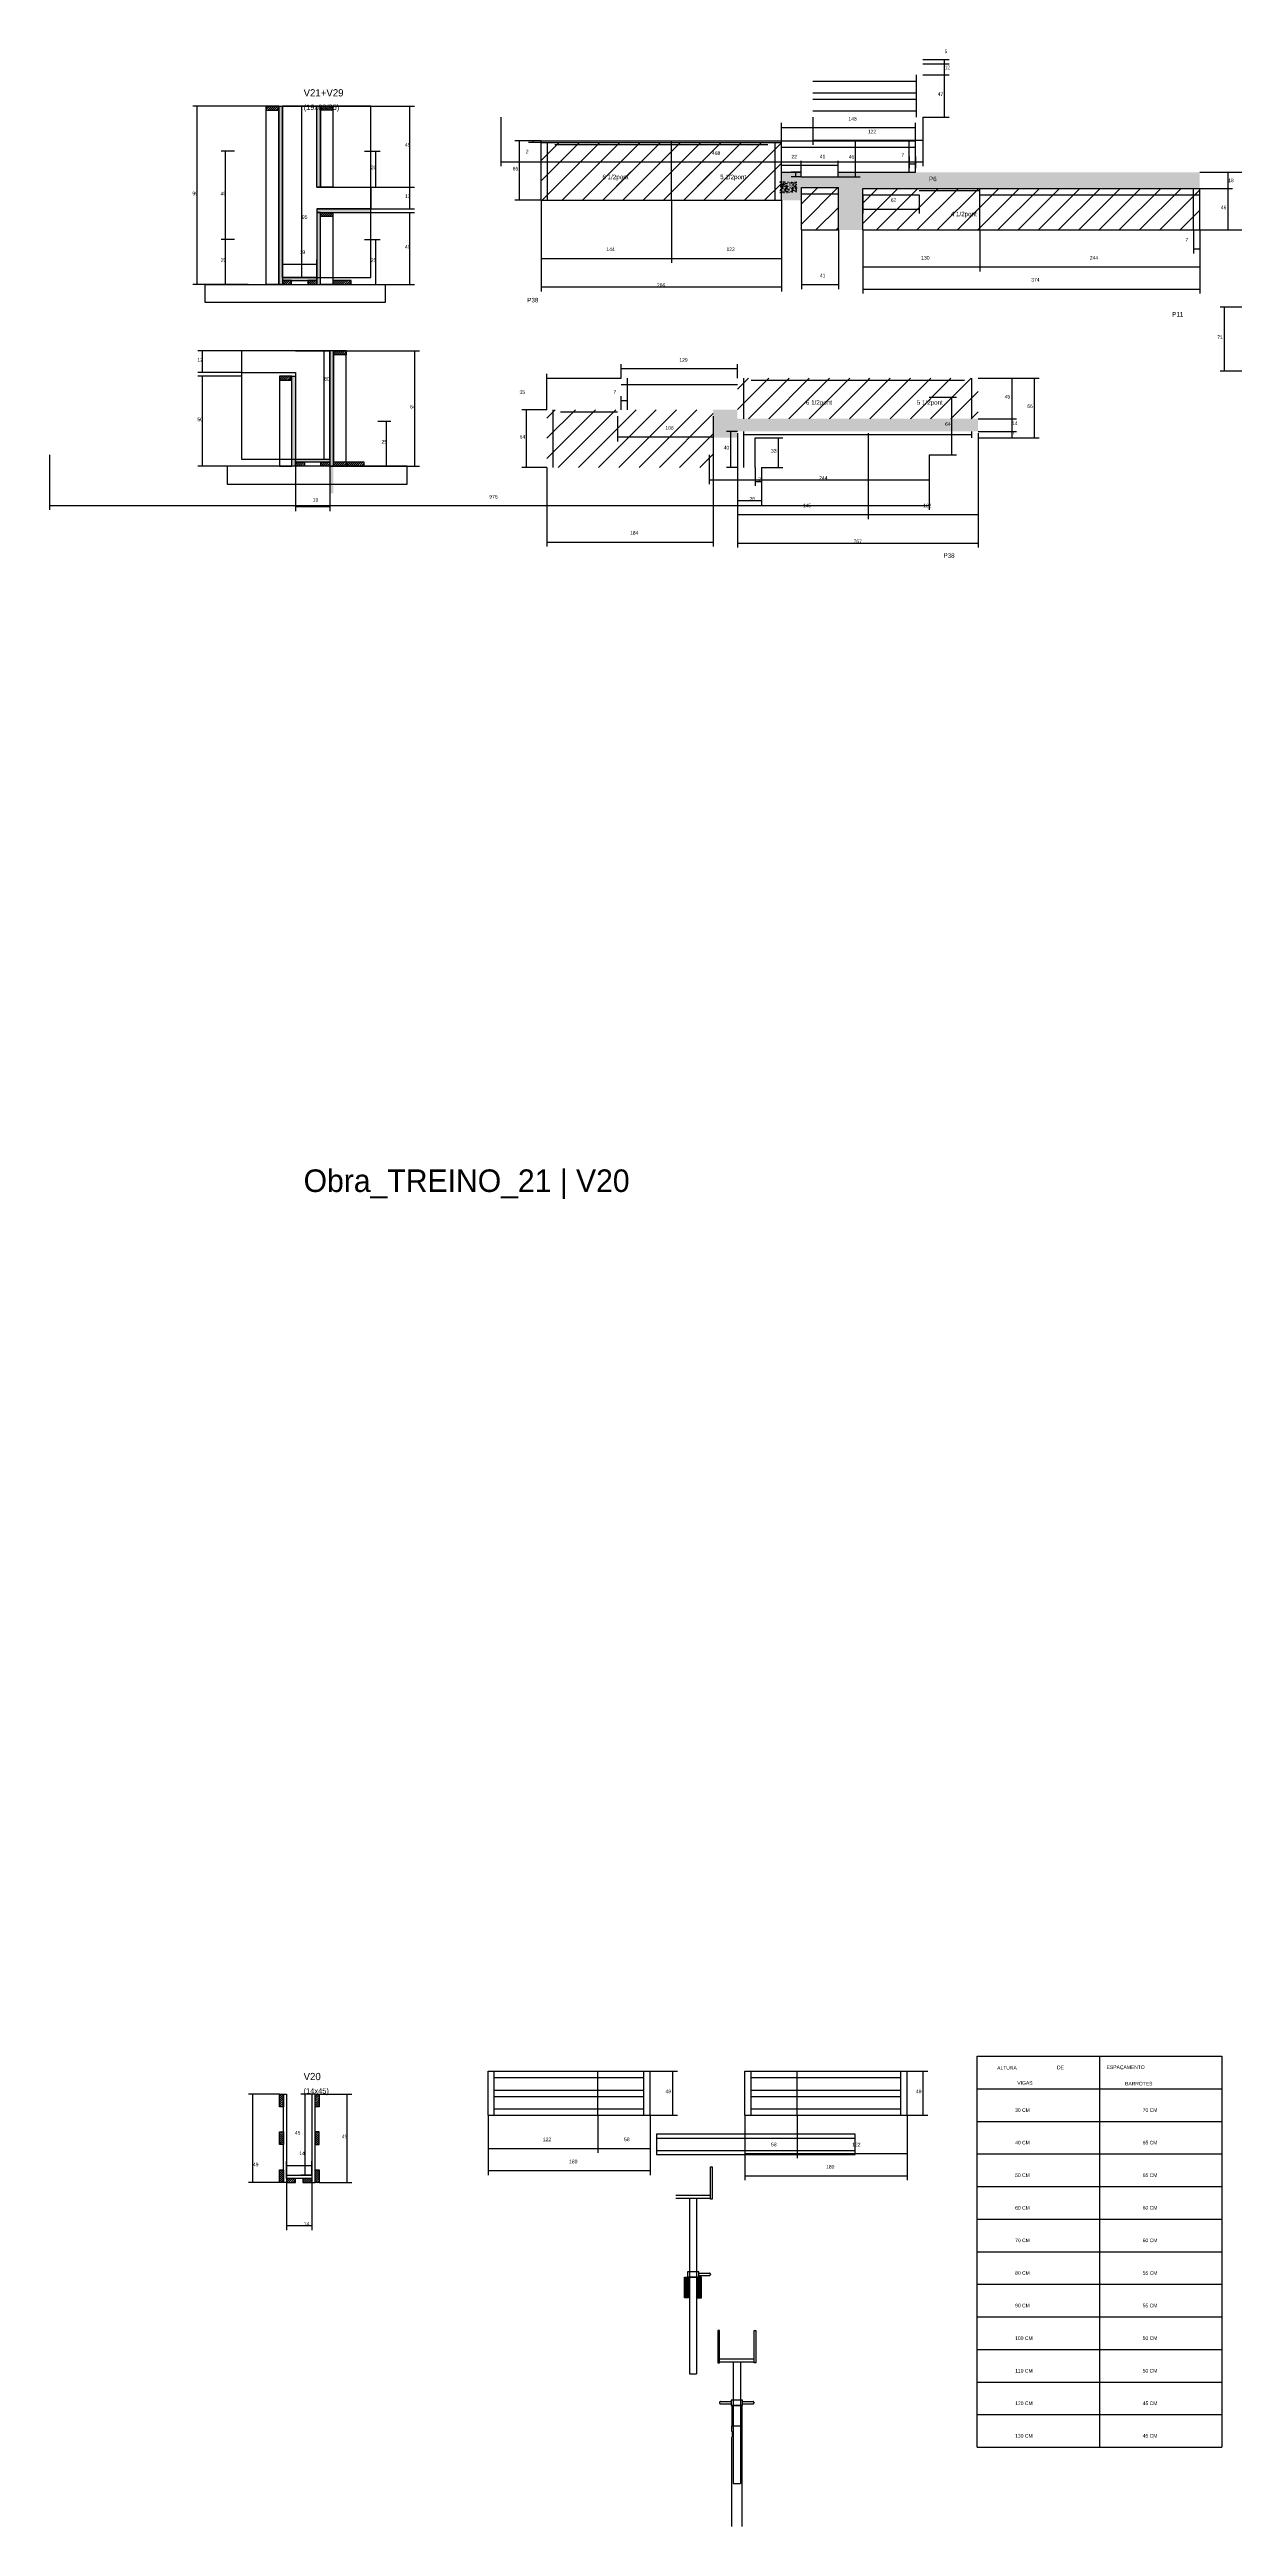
# Model space of a CAD drawing. Header units: metres. Extents: x -2848 to 21926, y -45195 to 1016.
# Drawn here: x 14118 to 15433, y -31290 to -28543 of the extents above; entities that cross this region are included whole.
import ezdxf

# ---------------------------------------------------------------- set-up
doc = ezdxf.new("R2010")
doc.units = ezdxf.units.M
for name, color, linetype in [('CONCRETO', 251, 'Continuous'), ('COTA', 4, 'Continuous'), ('Cota Seção (2x)', 4, 'Continuous'), ('Escoras', 2, 'Continuous'), ('Forcador', 251, 'Continuous'), ('GARFOS', 7, 'Continuous'), ('Hachura', 253, 'Continuous'), ('LABEL_ID', 3, 'Continuous'), ('Madeira', 126, 'Continuous'), ('NOMENCLATURA', 7, 'Continuous'), ('Painéis', 200, 'Continuous'), ('Perfil Metálico', 251, 'Continuous'), ('SARR_2.2x7', 40, 'Continuous'), ('Texto Seção', 7, 'Continuous')]:
    doc.layers.add(name, color=color, linetype=linetype)

msp = doc.modelspace()

# ---------------------------------------------------------------- hatches: boundary and pattern name
at = {"layer": 'COTA'}
h = msp.add_hatch(dxfattribs=at)
h.set_pattern_fill('AR-CONC', scale=0.03)
h.paths.add_polyline_path([(14947.3, -28701.6), (14947.3, -28689.6), (14947.3, -28689.6), (14928.7, -28689.6), (14928.7, -28689.6), (14928.7, -28701.6), (14928.7, -28701.6), (14947.3, -28701.6)])
h = msp.add_hatch(dxfattribs=at)
h.set_pattern_fill('AR-CONC', scale=0.03)
h.paths.add_polyline_path([(15020.3, -28697.1), (15394.3, -28697.1), (15394.3, -28679.1), (15078.8, -28679.1), (14993.2, -28679.1), (14993.2, -28684.1), (14952.2, -28684.1), (14952.2, -28679.1), (14930.2, -28679.1), (14930.2, -28710.1), (14952.3, -28710.1), (14952.3, -28696.1), (14993.3, -28696.1), (14993.3, -28743.1), (15020.3, -28743.1)])
h = msp.add_hatch(dxfattribs=at)
h.set_pattern_fill('AR-CONC', scale=0.03)
h.paths.add_polyline_path([(14881.4, -28952.5), (14881.4, -28942.5), (14881.4, -28942.5), (14854.4, -28942.5), (14854.4, -28942.5), (14854.4, -28973.5), (14854.4, -28973.5), (14881.4, -28973.5), (14881.4, -28973.5), (14881.4, -28966.5), (14881.4, -28966.5), (15148.4, -28966.5), (15148.4, -28966.5), (15148.4, -28952.5), (15148.4, -28952.5), (14881.4, -28952.5)])
at = {"layer": 'Hachura'}
h = msp.add_hatch(dxfattribs=at)
h.set_pattern_fill('ANSI31', scale=0.5)
h.paths.add_polyline_path([(14358.6, -28605.7), (14358.6, -28610.1), (14358.6, -28610.1), (14372.6, -28610.1), (14372.6, -28610.1), (14372.6, -28605.7), (14372.6, -28605.7), (14358.6, -28605.7)])
h = msp.add_hatch(color=8, dxfattribs=at)
h.dxf.hatch_style = 1
h.paths.add_polyline_path([(14372.6, -28605.7), (14376.6, -28605.7), (14376.6, -28605.7), (14376.6, -28803.7), (14376.6, -28803.7), (14372.6, -28803.7), (14372.6, -28803.7), (14372.6, -28605.7)])
h = msp.add_hatch(color=8, dxfattribs=at)
h.dxf.hatch_style = 1
h.paths.add_polyline_path([(14414.6, -28605.7), (14418.6, -28605.7), (14418.6, -28605.7), (14418.6, -28695.7), (14418.6, -28695.7), (14414.6, -28695.7), (14414.6, -28695.7), (14414.6, -28605.7)])
h = msp.add_hatch(dxfattribs=at)
h.set_pattern_fill('ANSI31', scale=0.5)
h.paths.add_polyline_path([(14432.6, -28605.7), (14432.6, -28610.1), (14432.6, -28610.1), (14418.6, -28610.1), (14418.6, -28610.1), (14418.6, -28605.7), (14418.6, -28605.7), (14432.6, -28605.7)])
h = msp.add_hatch(dxfattribs=at)
h.set_pattern_fill('ANSI31', scale=5)
h.paths.add_polyline_path([(14663.7, -28646.1), (14663.7, -28710.1), (14808.2, -28710.1), (14808.2, -28646.1)])
h = msp.add_hatch(dxfattribs=at)
h.set_pattern_fill('ANSI31', scale=5)
h.paths.add_polyline_path([(14808.2, -28646.1), (14808.2, -28710.1), (14930.2, -28710.1), (14930.2, -28646.1)])
h = msp.add_hatch(dxfattribs=at)
h.set_pattern_fill('ANSI31', scale=5)
h.paths.add_polyline_path([(14695.3, -28694.7), (14762.6, -28694.7), (14762.6, -28694.7), (14768.1, -28678.8), (14768.1, -28678.8), (14700.8, -28678.8), (14700.8, -28678.8), (14695.3, -28694.7)])
h = msp.add_hatch(dxfattribs=at)
h.set_pattern_fill('ANSI31', scale=5)
h.paths.add_polyline_path([(14825.8, -28694.7), (14893.4, -28694.7), (14893.4, -28694.7), (14898.9, -28678.8), (14898.9, -28678.8), (14831.3, -28678.8), (14831.3, -28678.8), (14825.8, -28694.7)])
h = msp.add_hatch(dxfattribs=at)
h.set_pattern_fill('ANSI31', scale=5)
h.paths.add_polyline_path([(14952.3, -28743.1), (14993.3, -28743.1), (14993.3, -28696.1), (14952.3, -28696.1)])
h = msp.add_hatch(dxfattribs=at)
h.set_pattern_fill('ANSI31', scale=5)
h.paths.add_polyline_path([(15020.3, -28697.1), (15020.3, -28743.1), (15150.3, -28743.1), (15150.3, -28697.1)])
h = msp.add_hatch(dxfattribs=at)
h.set_pattern_fill('ANSI31', scale=5)
h.paths.add_polyline_path([(15150.3, -28697.1), (15150.3, -28743.1), (15394.3, -28743.1), (15394.3, -28697.1)])
h = msp.add_hatch(color=8, dxfattribs=at)
h.dxf.hatch_style = 1
h.paths.add_polyline_path([(14474.6, -28723.7), (14474.6, -28719.7), (14474.6, -28719.7), (14414.6, -28719.7), (14414.6, -28719.7), (14414.6, -28723.7), (14414.6, -28723.7), (14474.6, -28723.7)])
h = msp.add_hatch(color=8, dxfattribs=at)
h.dxf.hatch_style = 1
h.paths.add_polyline_path([(14418.6, -28723.7), (14414.6, -28723.7), (14414.6, -28723.7), (14414.6, -28803.7), (14414.6, -28803.7), (14418.6, -28803.7), (14418.6, -28803.7), (14418.6, -28723.7)])
h = msp.add_hatch(dxfattribs=at)
h.set_pattern_fill('ANSI31', scale=0.5)
h.paths.add_polyline_path([(14432.6, -28723.7), (14432.6, -28728.1), (14432.6, -28728.1), (14418.6, -28728.1), (14418.6, -28728.1), (14418.6, -28723.7), (14418.6, -28723.7), (14432.6, -28723.7)])
h = msp.add_hatch(color=8, dxfattribs=at)
h.dxf.hatch_style = 1
h.paths.add_polyline_path([(14414.6, -28799.3), (14414.6, -28795.7), (14414.6, -28795.7), (14376.6, -28795.7), (14376.6, -28795.7), (14376.6, -28799.3), (14376.6, -28799.3), (14414.6, -28799.3)])
h = msp.add_hatch(dxfattribs=at)
h.set_pattern_fill('ANSI31', scale=0.5)
h.paths.add_polyline_path([(14386.6, -28803.7), (14386.6, -28799.3), (14386.6, -28799.3), (14376.6, -28799.3), (14376.6, -28799.3), (14376.6, -28803.7), (14376.6, -28803.7), (14386.6, -28803.7)])
h = msp.add_hatch(dxfattribs=at)
h.set_pattern_fill('ANSI31', scale=0.5)
h.paths.add_polyline_path([(14414.6, -28803.7), (14414.6, -28799.3), (14414.6, -28799.3), (14404.6, -28799.3), (14404.6, -28799.3), (14404.6, -28803.7), (14404.6, -28803.7), (14414.6, -28803.7)])
h = msp.add_hatch(dxfattribs=at)
h.set_pattern_fill('ANSI31', scale=0.5)
h.paths.add_polyline_path([(14452.6, -28803.7), (14452.6, -28799.3), (14452.6, -28799.3), (14432.6, -28799.3), (14432.6, -28799.3), (14432.6, -28803.7), (14432.6, -28803.7), (14452.6, -28803.7)])
h = msp.add_hatch(color=8, dxfattribs=at)
h.dxf.hatch_style = 1
h.paths.add_polyline_path([(14433.1, -28877.2), (14429.1, -28877.2), (14429.1, -28877.2), (14429.1, -29035.2), (14429.1, -29035.2), (14433.1, -29035.2), (14433.1, -29035.2), (14433.1, -28877.2)])
h = msp.add_hatch(dxfattribs=at)
h.set_pattern_fill('ANSI31', scale=0.5)
h.paths.add_polyline_path([(14447.1, -28877.2), (14447.1, -28881.6), (14447.1, -28881.6), (14433.1, -28881.6), (14433.1, -28881.6), (14433.1, -28877.2), (14433.1, -28877.2), (14447.1, -28877.2)])
h = msp.add_hatch(dxfattribs=at)
h.set_pattern_fill('ANSI31', scale=0.5)
h.paths.add_polyline_path([(14373.1, -28905.2), (14373.1, -28909.6), (14373.1, -28909.6), (14387.1, -28909.6), (14387.1, -28909.6), (14387.1, -28905.2), (14387.1, -28905.2), (14373.1, -28905.2)])
h = msp.add_hatch(color=8, dxfattribs=at)
h.dxf.hatch_style = 1
h.paths.add_polyline_path([(14387.1, -28905.2), (14391.1, -28905.2), (14391.1, -28905.2), (14391.1, -29005.2), (14391.1, -29005.2), (14387.1, -29005.2), (14387.1, -29005.2), (14387.1, -28905.2)])
h = msp.add_hatch(dxfattribs=at)
h.set_pattern_fill('ANSI31', scale=5)
h.paths.add_polyline_path([(15026.4, -28952.5), (15026.4, -28907.5), (14881.4, -28907.5), (14881.4, -28942.5), (14881.4, -28952.5)])
h = msp.add_hatch(dxfattribs=at)
h.set_pattern_fill('ANSI31', scale=5)
h.paths.add_polyline_path([(15026.4, -28907.5), (15026.4, -28952.5), (15148.4, -28952.5), (15148.4, -28907.5)])
h = msp.add_hatch(dxfattribs=at)
h.set_pattern_fill('ANSI31', scale=5)
h.paths.add_polyline_path([(14669.9, -29006.5), (14854.4, -29006.5), (14854.4, -28942.5), (14669.9, -28942.5)])
h = msp.add_hatch(color=8, dxfattribs=at)
h.dxf.hatch_style = 1
h.paths.add_polyline_path([(14391.1, -29000.8), (14391.1, -28997.2), (14391.1, -28997.2), (14429.1, -28997.2), (14429.1, -28997.2), (14429.1, -29000.8), (14429.1, -29000.8), (14391.1, -29000.8)])
h = msp.add_hatch(dxfattribs=at)
h.set_pattern_fill('ANSI31', scale=0.5)
h.paths.add_polyline_path([(14391.1, -29005.2), (14391.1, -29000.8), (14391.1, -29000.8), (14401.1, -29000.8), (14401.1, -29000.8), (14401.1, -29005.2), (14401.1, -29005.2), (14391.1, -29005.2)])
h = msp.add_hatch(dxfattribs=at)
h.set_pattern_fill('ANSI31', scale=0.5)
h.paths.add_polyline_path([(14419.1, -29005.2), (14419.1, -29000.8), (14419.1, -29000.8), (14429.1, -29000.8), (14429.1, -29000.8), (14429.1, -29005.2), (14429.1, -29005.2), (14419.1, -29005.2)])
h = msp.add_hatch(dxfattribs=at)
h.set_pattern_fill('ANSI31', scale=0.5)
h.paths.add_polyline_path([(14447.1, -29005.2), (14447.1, -29000.8), (14447.1, -29000.8), (14433.1, -29000.8), (14433.1, -29000.8), (14433.1, -29005.2), (14433.1, -29005.2), (14447.1, -29005.2)])
h = msp.add_hatch(dxfattribs=at)
h.set_pattern_fill('ANSI31', scale=0.5)
h.paths.add_polyline_path([(14467.1, -29005.2), (14467.1, -29000.8), (14467.1, -29000.8), (14447.1, -29000.8), (14447.1, -29000.8), (14447.1, -29005.2), (14447.1, -29005.2), (14467.1, -29005.2)])
at = {"layer": 'Madeira'}
h = msp.add_hatch(dxfattribs=at)
h.set_pattern_fill('ANSI31', scale=0.5)
h.paths.add_polyline_path([(14377.6, -30810.5), (14373.2, -30810.5), (14373.2, -30824.5), (14377.6, -30824.5)])
h = msp.add_hatch(dxfattribs=at)
h.set_pattern_fill('ANSI31', scale=0.5)
h.paths.add_polyline_path([(14417.2, -30810.5), (14412.8, -30810.5), (14412.8, -30824.5), (14417.2, -30824.5)])
h = msp.add_hatch(dxfattribs=at)
h.set_pattern_fill('ANSI31', scale=0.5)
h.paths.add_polyline_path([(14377.6, -30852.5), (14373.2, -30852.5), (14373.2, -30866.5), (14377.6, -30866.5)])
h = msp.add_hatch(dxfattribs=at)
h.set_pattern_fill('ANSI31', scale=0.5)
h.paths.add_polyline_path([(14412.8, -30852.5), (14417.2, -30852.5), (14417.2, -30866.5), (14412.8, -30866.5)])
h = msp.add_hatch(dxfattribs=at)
h.set_pattern_fill('ANSI31', scale=0.5)
h.paths.add_polyline_path([(14377.6, -30894.5), (14373.2, -30894.5), (14373.2, -30908.5), (14377.6, -30908.5)])
h = msp.add_hatch(dxfattribs=at)
h.set_pattern_fill('ANSI31', scale=0.5)
h.paths.add_polyline_path([(14417.2, -30894.5), (14412.8, -30894.5), (14412.8, -30908.5), (14417.2, -30908.5)])
h = msp.add_hatch(dxfattribs=at)
h.set_pattern_fill('ANSI31', scale=0.5)
h.paths.add_polyline_path([(14381.2, -30904.1), (14381.2, -30908.5), (14381.2, -30908.5), (14391.2, -30908.5), (14391.2, -30908.5), (14391.2, -30904.1), (14391.2, -30904.1), (14381.2, -30904.1)])
h = msp.add_hatch(dxfattribs=at)
h.set_pattern_fill('ANSI31', scale=0.5)
h.paths.add_polyline_path([(14399.2, -30904.1), (14399.2, -30908.5), (14399.2, -30908.5), (14409.2, -30908.5), (14409.2, -30908.5), (14409.2, -30904.1), (14409.2, -30904.1), (14399.2, -30904.1)])
at = {"layer": 'Perfil Metálico'}
h = msp.add_hatch(color=8, dxfattribs=at)
h.dxf.hatch_style = 1
h.paths.add_polyline_path([(14822.7, -31036.3), (14827.2, -31036.3), (14827.2, -31013.5), (14822.7, -31013.5)])
h = msp.add_hatch(color=8, dxfattribs=at)
h.dxf.hatch_style = 1
h.paths.add_polyline_path([(14837.1, -31036.3), (14841.6, -31036.3), (14841.6, -31013.5), (14837.1, -31013.5)])

# ---------------------------------------------------------------- linework, layer by layer
at = {"layer": 'CONCRETO'}
msp.add_lwpolyline([(14414.6, -28695.7), (14474.6, -28695.7), (14474.6, -28719.7), (14414.6, -28719.7), (14414.6, -28795.7), (14376.6, -28795.7), (14376.6, -28649.7), (14376.6, -28605.7), (14414.6, -28605.7)], dxfattribs=at)
for points in [[(14376.6, -28795.7), (14474.6, -28795.7), (14474.6, -28605.7), (14376.6, -28605.7)], [(14429.1, -28897.2), (14429.1, -28877.2), (14331.1, -28877.2), (14331.1, -28901.2), (14391.1, -28901.2), (14391.1, -28997.2), (14429.1, -28997.2), (14429.1, -28897.2)], [(14331.1, -28997.2), (14429.1, -28997.2), (14429.1, -28877.2), (14331.1, -28877.2)]]:
    msp.add_lwpolyline(points, close=True, dxfattribs=at)
at = {"layer": 'COTA'}
for p, q in [((15087, -28553.9), (15116.2, -28553.9)), ((15087, -28558.9), (15116.2, -28558.9)), ((15087, -28558.9), (15116.2, -28558.9)), ((15111.2, -28558.9), (15111.2, -28553.9)), ((15111.2, -28570.9), (15111.2, -28558.9)), ((15087, -28570.9), (15116.2, -28570.9)), ((15087, -28570.9), (15116.2, -28570.9)), ((15111.2, -28617.9), (15111.2, -28570.9)), ((14358.6, -28605.7), (14277.1, -28605.7)), ((14282.1, -28803.7), (14282.1, -28605.7)), ((14418.6, -28605.7), (14522.9, -28605.7)), ((14517.9, -28695.7), (14517.9, -28605.7)), ((14619, -28617.9), (14619, -28672.5)), ((14965, -28617.9), (14965, -28648.6)), ((15087, -28617.9), (15087, -28672.5)), ((15087, -28617.9), (15116.2, -28617.9)), ((15087, -28617.9), (15087, -28648.6)), ((14663.7, -28644.1), (14634.5, -28644.1)), ((14639.5, -28710.1), (14639.5, -28644.1)), ((14663.7, -28644.1), (14649.6, -28644.1)), ((14663.7, -28646.1), (14649.6, -28646.1)), ((14654.6, -28646.1), (14654.6, -28644.1)), ((14930.2, -28644.1), (14930.2, -28624.4)), ((14930.2, -28629.4), (15078.8, -28629.4)), ((14965, -28643.6), (15087, -28643.6)), ((14993.2, -28644.1), (15017.5, -28644.1)), ((15012.5, -28684.1), (15012.5, -28644.1)), ((15078.8, -28644.1), (15078.8, -28624.4)), ((14323.2, -28655.7), (14308.4, -28655.7)), ((14313.4, -28753.7), (14313.4, -28655.7)), ((14467.6, -28655.7), (14485.1, -28655.7)), ((14480.1, -28695.7), (14480.1, -28655.7)), ((14619, -28667.5), (15087, -28667.5)), ((14930.2, -28679.1), (14930.2, -28666.3)), ((14930.2, -28671.3), (14952.2, -28671.3)), ((14952.2, -28679.1), (14952.2, -28666.3)), ((14952.2, -28679.1), (14952.2, -28666.3)), ((14952.2, -28671.3), (14993.2, -28671.3)), ((14993.2, -28679.1), (14993.2, -28666.3)), ((15071.8, -28661.6), (15071.8, -28674.7)), ((15071.8, -28669.7), (15078.8, -28669.7)), ((15078.8, -28661.6), (15078.8, -28674.7)), ((14418.6, -28695.7), (14522.9, -28695.7)), ((14460.7, -28695.7), (14485.1, -28695.7)), ((14474.6, -28695.7), (14522.9, -28695.7)), ((14517.9, -28719.7), (14517.9, -28695.7)), ((14952.2, -28679.1), (14941, -28679.1)), ((14952.2, -28684.1), (14941, -28684.1)), ((14946, -28684.1), (14946, -28679.1)), ((14993.2, -28684.1), (15017.5, -28684.1)), ((15020.3, -28704.1), (15020.3, -28725)), ((15082.8, -28704.1), (15082.8, -28725)), ((15394.3, -28679.1), (15430.8, -28679.1)), ((15394.3, -28679.1), (15454, -28679.1)), ((15394.3, -28697.1), (15430.8, -28697.1)), ((15394.3, -28697.1), (15430.8, -28697.1)), ((15425.8, -28697.1), (15425.8, -28679.1)), ((15425.8, -28743.1), (15425.8, -28697.1)), ((14474.6, -28719.7), (14522.9, -28719.7)), ((14474.6, -28723.7), (14522.9, -28723.7)), ((14517.9, -28803.7), (14517.9, -28723.7)), ((14663.7, -28710.1), (14634.5, -28710.1)), ((14663.7, -28710.1), (14663.7, -28779.6)), ((14663.7, -28710.1), (14663.7, -28811.2)), ((14808.2, -28710.1), (14808.2, -28779.6)), ((14808.2, -28710.1), (14808.2, -28779.6)), ((14930.2, -28710.1), (14930.2, -28779.6)), ((14930.2, -28710.1), (14930.2, -28811.2)), ((15020.3, -28720), (15082.8, -28720)), ((14323.2, -28753.7), (14308.4, -28753.7)), ((14323.2, -28753.7), (14308.4, -28753.7)), ((14313.4, -28803.7), (14313.4, -28753.7)), ((14467.6, -28753.7), (14485.1, -28753.7)), ((14480.1, -28803.7), (14480.1, -28753.7)), ((14952.3, -28743.1), (14952.3, -28808.6)), ((14993.3, -28743.1), (14993.3, -28808.6)), ((15020.3, -28743.1), (15020.3, -28789.1)), ((15020.3, -28743.1), (15020.3, -28813.6)), ((15150.3, -28743.1), (15150.3, -28789.1)), ((15150.3, -28743.1), (15150.3, -28789.1)), ((15387.3, -28743.1), (15387.3, -28769.1)), ((15394.3, -28743.1), (15394.3, -28789.1)), ((15394.3, -28743.1), (15394.3, -28813.6)), ((15394.3, -28743.1), (15430.8, -28743.1)), ((15394.3, -28743.1), (15454, -28743.1)), ((15394.3, -28743.1), (15394.3, -28769.1)), ((14663.7, -28774.6), (14808.2, -28774.6)), ((14808.2, -28774.6), (14930.2, -28774.6)), ((15020.3, -28784.1), (15150.3, -28784.1)), ((15150.3, -28784.1), (15394.3, -28784.1)), ((15387.3, -28764.1), (15394.3, -28764.1)), ((14338.6, -28803.7), (14277.1, -28803.7)), ((14323.2, -28803.7), (14308.4, -28803.7)), ((14452.6, -28803.7), (14522.9, -28803.7)), ((14460.7, -28803.7), (14485.1, -28803.7)), ((14663.7, -28806.2), (14930.2, -28806.2)), ((14952.3, -28803.6), (14993.3, -28803.6)), ((15020.3, -28808.6), (15394.3, -28808.6)), ((15470.5, -28828.6), (15416.8, -28828.6)), ((15421.8, -28899.6), (15421.8, -28828.6)), ((14331.1, -28877.2), (14282.7, -28877.2)), ((14287.7, -28901.2), (14287.7, -28877.2)), ((14447.1, -28877.2), (14528.6, -28877.2)), ((14523.6, -29005.2), (14523.6, -28877.2)), ((14752.4, -28907.5), (14752.4, -28891.8)), ((14752.4, -28896.8), (14881.4, -28896.8)), ((14881.4, -28907.5), (14881.4, -28891.8)), ((14331.1, -28901.2), (14282.7, -28901.2)), ((14331.1, -28905.2), (14282.7, -28905.2)), ((14287.7, -29005.2), (14287.7, -28905.2)), ((14669.9, -28942.5), (14669.9, -28902.5)), ((14669.9, -28907.5), (14752.4, -28907.5)), ((14752.4, -28907.5), (14752.4, -28902.5)), ((15148.4, -28907.5), (15216, -28907.5)), ((15148.4, -28907.5), (15191, -28907.5)), ((15186, -28952.5), (15186, -28907.5)), ((15211, -28973.5), (15211, -28907.5)), ((15470.5, -28899.6), (15416.8, -28899.6)), ((14669.9, -28942.5), (14642.3, -28942.5)), ((14647.3, -29006.5), (14647.3, -28942.5)), ((14748.4, -28949.5), (14748.4, -28977.7)), ((14752.4, -28942.5), (14752.4, -28927.3)), ((14752.4, -28932.3), (14759.4, -28932.3)), ((14759.4, -28942.5), (14759.4, -28927.3)), ((14854.4, -28949.5), (14854.4, -28977.7)), ((15094.1, -28928.4), (15124.3, -28928.4)), ((15119.3, -28992.4), (15119.3, -28928.4)), ((15148.4, -28952.5), (15191, -28952.5)), ((15148.4, -28952.5), (15191, -28952.5)), ((15186, -28966.5), (15186, -28952.5)), ((14482.4, -28955.2), (14496.9, -28955.2)), ((14491.9, -29005.2), (14491.9, -28955.2)), ((14748.4, -28972.7), (14854.4, -28972.7)), ((14854.4, -28973.5), (14854.4, -29094.2)), ((14881.4, -28966.5), (14869.2, -28966.5)), ((14874.2, -29006.5), (14874.2, -28966.5)), ((14881.4, -28968.5), (14881.4, -29063.8)), ((14881.4, -28968.5), (14881.4, -29095.4)), ((14907.9, -28973.5), (14931.8, -28973.5)), ((14926.8, -29006.5), (14926.8, -28973.5)), ((15026.4, -28968.5), (15026.4, -29063.8)), ((15026.4, -28968.5), (15026.4, -29063.8)), ((15148.4, -28966.5), (15191, -28966.5)), ((15148.4, -28966.5), (15191, -28966.5)), ((15148.4, -28968.5), (15148.4, -29063.8)), ((15148.4, -28968.5), (15148.4, -29095.4)), ((15148.4, -28973.5), (15216, -28973.5)), ((15148.4, -28973.5), (15191, -28973.5)), ((15186, -28973.5), (15186, -28966.5)), ((14118.1, -28992.4), (14118.1, -29053.5)), ((14353.1, -29005.2), (14282.7, -29005.2)), ((14391.1, -29005.2), (14391.1, -29054.9)), ((14429.1, -29005.2), (14429.1, -29054.9)), ((14467.1, -29005.2), (14528.6, -29005.2)), ((14467.1, -29005.2), (14496.9, -29005.2)), ((14669.9, -29006.5), (14642.3, -29006.5)), ((14669.9, -29006.5), (14669.9, -29094.2)), ((14850.1, -28992.4), (14850.1, -29025.1)), ((14881.4, -29006.5), (14869.2, -29006.5)), ((14881.4, -29006.5), (14881.4, -29048.3)), ((14900.9, -29006.5), (14900.9, -29026.9)), ((14907.9, -29006.5), (14907.9, -29026.9)), ((14907.9, -29006.5), (14931.8, -29006.5)), ((14907.9, -29006.5), (14907.9, -29048.3)), ((15094.1, -28992.4), (15094.1, -29025.1)), ((15094.1, -28992.4), (15124.3, -28992.4)), ((15094.1, -28992.4), (15094.1, -29053.5)), ((14850.1, -29020.1), (15094.1, -29020.1)), ((14900.9, -29021.9), (14907.9, -29021.9)), ((14118.1, -29048.5), (15094.1, -29048.5)), ((14391.1, -29049.9), (14429.1, -29049.9)), ((14881.4, -29043.3), (14907.9, -29043.3)), ((14881.4, -29058.8), (15026.4, -29058.8)), ((15026.4, -29058.8), (15148.4, -29058.8)), ((14669.9, -29089.2), (14854.4, -29089.2)), ((14881.4, -29090.4), (15148.4, -29090.4)), ((14784.6, -30785), (14814.7, -30785)), ((14809.7, -30834), (14809.7, -30785)), ((15069.7, -30785), (15092.5, -30785)), ((15087.5, -30834), (15087.5, -30785)), ((14373.2, -30810.5), (14338.8, -30810.5)), ((14343.8, -30908.5), (14343.8, -30810.5)), ((14417.2, -30810.5), (14453.5, -30810.5)), ((14448.5, -30908.5), (14448.5, -30810.5)), ((14604.6, -30834), (14604.6, -30875.8)), ((14604.6, -30834), (14604.6, -30900.3)), ((14726.6, -30834), (14726.6, -30875.8)), ((14726.6, -30834), (14726.6, -30875.8)), ((14784.6, -30834), (14784.6, -30875.8)), ((14784.6, -30834), (14784.6, -30900.3)), ((14784.6, -30834), (14814.7, -30834)), ((14889.7, -30834), (14889.7, -30881.5)), ((14889.7, -30834), (14889.7, -30906.1)), ((14947.7, -30834), (14947.7, -30881.5)), ((14947.7, -30834), (14947.7, -30881.5)), ((15069.7, -30834), (15069.7, -30881.5)), ((15069.7, -30834), (15069.7, -30906.1)), ((15069.7, -30834), (15092.5, -30834)), ((14604.6, -30870.8), (14726.6, -30870.8)), ((14726.6, -30870.8), (14784.6, -30870.8)), ((14604.6, -30895.3), (14784.6, -30895.3)), ((14889.7, -30876.5), (14947.7, -30876.5)), ((14889.7, -30901.1), (15069.7, -30901.1)), ((14947.7, -30876.5), (15069.7, -30876.5)), ((14373.2, -30908.5), (14338.8, -30908.5)), ((14381.2, -30908.5), (14381.2, -30961.3)), ((14409.2, -30908.5), (14409.2, -30961.3)), ((14417.2, -30908.5), (14453.5, -30908.5)), ((14381.2, -30956.3), (14409.2, -30956.3))]:
    msp.add_line(p, q, dxfattribs=at)
at = {"layer": 'Cota Seção (2x)'}
for p, q in [((14414.6, -28605.7), (14393.1, -28605.7)), ((14398.1, -28795.7), (14398.1, -28605.7)), ((14376.6, -28795.7), (14376.6, -28776.2)), ((14376.6, -28781.2), (14414.6, -28781.2)), ((14414.6, -28795.7), (14414.6, -28776.2)), ((14414.6, -28795.7), (14393.1, -28795.7)), ((14391.1, -28877.2), (14427.9, -28877.2)), ((14422.9, -28997.2), (14422.9, -28877.2)), ((14391.1, -28997.2), (14427.9, -28997.2)), ((14409.2, -30810.5), (14396.8, -30810.5)), ((14401.8, -30900.5), (14401.8, -30810.5)), ((14381.2, -30900.5), (14381.2, -30884.7)), ((14381.2, -30889.7), (14409.2, -30889.7)), ((14409.2, -30900.5), (14396.8, -30900.5)), ((14409.2, -30900.5), (14409.2, -30884.7))]:
    msp.add_line(p, q, dxfattribs=at)
at = {"layer": 'Escoras'}
for p, q in [((14837.8, -31013.5), (14826.6, -31013.5)), ((14886.3, -31155.9), (14875, -31155.9)), ((14875, -31155.9), (14875, -31178.4)), ((14875, -31178.4), (14886.3, -31178.4)), ((14875, -31184), (14875, -31178.4)), ((14886.3, -31155.9), (14886.3, -31290)), ((14875.3, -31184.6), (14875, -31184)), ((14875, -31191.6), (14875.3, -31191)), ((14875, -31290), (14875, -31191.6)), ((14875.5, -31185.2), (14875.3, -31184.6)), ((14875.3, -31191), (14875.5, -31190.4)), ((14875.7, -31185.9), (14875.5, -31185.2)), ((14875.5, -31190.4), (14875.7, -31189.8)), ((14875.8, -31186.5), (14875.7, -31185.9)), ((14875.7, -31189.8), (14875.8, -31189.1)), ((14875.9, -31187.2), (14875.8, -31186.5)), ((14875.8, -31189.1), (14875.9, -31188.5)), ((14875.9, -31187.8), (14875.9, -31187.2)), ((14875.9, -31188.5), (14875.9, -31187.8))]:
    msp.add_line(p, q, dxfattribs=at)
at = {"layer": 'Forcador'}
for p, q in [((14813.1, -30922.6), (14851.3, -30922.6)), ((14813.1, -30925.8), (14851.3, -30925.8)), ((14828.2, -30925.8), (14828.2, -31036.3)), ((14836.1, -30925.8), (14836.1, -31036.3)), ((14838.5, -31009.1), (14850.3, -31009.1)), ((14838.5, -31011.6), (14850.3, -31011.6)), ((14850.4, -31009.1), (14850.3, -31009.1)), ((14850.3, -31011.6), (14850.4, -31011.6)), ((14850.5, -31009.2), (14850.4, -31009.1)), ((14850.4, -31011.6), (14850.5, -31011.6)), ((14850.7, -31009.2), (14850.5, -31009.2)), ((14850.5, -31011.6), (14850.7, -31011.5)), ((14850.8, -31009.3), (14850.7, -31009.2)), ((14850.7, -31011.5), (14850.8, -31011.5)), ((14850.9, -31009.3), (14850.8, -31009.3)), ((14850.8, -31011.5), (14850.9, -31011.4)), ((14851, -31009.4), (14850.9, -31009.3)), ((14850.9, -31011.4), (14851, -31011.3)), ((14851.1, -31009.5), (14851, -31009.4)), ((14851, -31011.3), (14851.1, -31011.2)), ((14851.2, -31009.6), (14851.1, -31009.5)), ((14851.1, -31011.2), (14851.2, -31011.1)), ((14851.2, -31009.8), (14851.2, -31009.6)), ((14851.3, -31009.9), (14851.2, -31009.8)), ((14851.2, -31011), (14851.3, -31010.9)), ((14851.2, -31011.1), (14851.2, -31011)), ((14851.3, -31010), (14851.3, -31009.9)), ((14851.3, -31010.1), (14851.3, -31010)), ((14851.3, -31010.1), (14851.3, -31010.6)), ((14851.3, -31010.7), (14851.3, -31010.6)), ((14851.3, -31010.9), (14851.3, -31010.7)), ((14828.2, -31036.3), (14828.2, -31059.1)), ((14836.1, -31036.3), (14836.1, -31059.1)), ((14828.2, -31059.1), (14828.2, -31120.8)), ((14836.1, -31059.1), (14836.1, -31120.8)), ((14828.2, -31120.8), (14836.1, -31120.8)), ((14861.5, -31104.1), (14899.8, -31104.1)), ((14861.5, -31107.3), (14899.8, -31107.3)), ((14876.7, -31107.3), (14876.7, -31242.3)), ((14884.6, -31107.3), (14884.6, -31242.3)), ((14861.6, -31152.1), (14861.5, -31152.2)), ((14861.5, -31152.2), (14861.5, -31152.4)), ((14861.5, -31152.4), (14861.5, -31152.5)), ((14861.5, -31152.5), (14861.5, -31152.9)), ((14861.5, -31152.9), (14861.5, -31153.1)), ((14861.5, -31153.1), (14861.5, -31153.2)), ((14861.5, -31153.2), (14861.6, -31153.3)), ((14861.7, -31151.9), (14861.6, -31152)), ((14861.6, -31152), (14861.6, -31152.1)), ((14861.6, -31153.3), (14861.6, -31153.5)), ((14861.6, -31153.5), (14861.7, -31153.6)), ((14861.8, -31151.8), (14861.7, -31151.9)), ((14861.7, -31153.6), (14861.8, -31153.7)), ((14861.9, -31151.7), (14861.8, -31151.8)), ((14861.8, -31153.7), (14861.9, -31153.8)), ((14862, -31151.6), (14861.9, -31151.7)), ((14861.9, -31153.8), (14862, -31153.8)), ((14862.1, -31151.6), (14862, -31151.6)), ((14862, -31153.8), (14862.1, -31153.9)), ((14862.3, -31151.5), (14862.1, -31151.6)), ((14862.1, -31153.9), (14862.3, -31153.9)), ((14862.4, -31151.5), (14862.3, -31151.5)), ((14862.3, -31153.9), (14862.4, -31154)), ((14862.5, -31151.5), (14862.4, -31151.5)), ((14862.4, -31154), (14862.5, -31154)), ((14862.5, -31151.5), (14874.3, -31151.5)), ((14862.5, -31154), (14874.3, -31154)), ((14886.9, -31151.5), (14898.7, -31151.5)), ((14886.9, -31154), (14898.7, -31154)), ((14898.9, -31151.5), (14898.7, -31151.5)), ((14898.7, -31154), (14898.9, -31154)), ((14899, -31151.5), (14898.9, -31151.5)), ((14898.9, -31154), (14899, -31153.9)), ((14899.1, -31151.6), (14899, -31151.5)), ((14899, -31153.9), (14899.1, -31153.9)), ((14899.2, -31151.6), (14899.1, -31151.6)), ((14899.1, -31153.9), (14899.2, -31153.8)), ((14899.4, -31151.7), (14899.2, -31151.6)), ((14899.2, -31153.8), (14899.4, -31153.8)), ((14899.5, -31151.8), (14899.4, -31151.7)), ((14899.4, -31153.8), (14899.5, -31153.7)), ((14899.5, -31151.9), (14899.5, -31151.8)), ((14899.6, -31152), (14899.5, -31151.9)), ((14899.5, -31153.6), (14899.6, -31153.5)), ((14899.5, -31153.7), (14899.5, -31153.6)), ((14899.7, -31152.1), (14899.6, -31152)), ((14899.6, -31153.5), (14899.7, -31153.3)), ((14899.7, -31152.2), (14899.7, -31152.1)), ((14899.7, -31152.4), (14899.7, -31152.2)), ((14899.8, -31152.5), (14899.7, -31152.4)), ((14899.7, -31153.1), (14899.8, -31152.9)), ((14899.7, -31153.2), (14899.7, -31153.1)), ((14899.7, -31153.3), (14899.7, -31153.2)), ((14899.8, -31152.5), (14899.8, -31152.9)), ((14876.7, -31242.3), (14884.6, -31242.3))]:
    msp.add_line(p, q, dxfattribs=at)
for points in [[(14853.2, -30891.1), (14853.2, -30927.1), (14851.3, -30927.1), (14851.3, -30891.1)], [(14825.9, -31007.7), (14825.9, -31013.5), (14838.5, -31013.5), (14838.5, -31007.7)], [(14859.6, -31072.6), (14859.6, -31108.6), (14861.5, -31108.6), (14861.5, -31072.6)], [(14901.7, -31072.6), (14901.7, -31108.6), (14899.8, -31108.6), (14899.8, -31072.6)], [(14874.3, -31150), (14874.3, -31155.9), (14886.9, -31155.9), (14886.9, -31150)]]:
    msp.add_lwpolyline(points, close=True, dxfattribs=at)
at = {"layer": 'GARFOS'}
for p, q in [((15147.3, -31202.1), (15147.3, -30768.4)), ((15147.3, -30768.4), (15418.8, -30768.4)), ((15283.1, -30768.4), (15283.1, -31202.1)), ((15418.8, -30768.4), (15418.8, -31202.1)), ((15147.3, -30804.6), (15418.8, -30804.6)), ((15147.3, -30804.6), (15418.8, -30804.6)), ((15147.3, -30840.7), (15418.8, -30840.7)), ((15147.3, -30876.8), (15418.8, -30876.8)), ((15147.3, -30913), (15418.8, -30913)), ((15147.3, -30949.1), (15418.8, -30949.1)), ((15147.3, -30985.3), (15418.8, -30985.3)), ((15147.3, -31021.4), (15418.8, -31021.4)), ((15147.3, -31057.5), (15418.8, -31057.5)), ((15147.3, -31093.7), (15418.8, -31093.7)), ((15147.3, -31129.8), (15418.8, -31129.8)), ((15147.3, -31165.9), (15418.8, -31165.9)), ((15147.3, -31202.1), (15418.8, -31202.1))]:
    msp.add_line(p, q, dxfattribs=at)
at = {"layer": 'Madeira'}
for points in [[(14358.6, -28605.7), (14358.6, -28610.1), (14372.6, -28610.1), (14372.6, -28605.7)], [(14358.6, -28605.7), (14372.6, -28605.7), (14372.6, -28803.7), (14358.6, -28803.7)], [(14432.6, -28605.7), (14432.6, -28610.1), (14418.6, -28610.1), (14418.6, -28605.7)], [(14432.6, -28695.7), (14418.6, -28695.7), (14418.6, -28605.7), (14432.6, -28605.7)], [(14432.6, -28723.7), (14432.6, -28728.1), (14418.6, -28728.1), (14418.6, -28723.7)], [(14432.6, -28803.7), (14418.6, -28803.7), (14418.6, -28723.7), (14432.6, -28723.7)], [(14490.4, -28823.7), (14290.8, -28823.7), (14290.8, -28803.7), (14490.4, -28803.7)], [(14386.6, -28803.7), (14386.6, -28799.3), (14376.6, -28799.3), (14376.6, -28803.7)], [(14414.6, -28803.7), (14414.6, -28799.3), (14404.6, -28799.3), (14404.6, -28803.7)], [(14452.6, -28803.7), (14452.6, -28799.3), (14432.6, -28799.3), (14432.6, -28803.7)], [(14447.1, -28877.2), (14447.1, -28881.6), (14433.1, -28881.6), (14433.1, -28877.2)], [(14447.1, -28877.2), (14433.1, -28877.2), (14433.1, -29005.2), (14447.1, -29005.2)], [(14373.1, -28905.2), (14373.1, -28909.6), (14387.1, -28909.6), (14387.1, -28905.2)], [(14373.1, -29005.2), (14387.1, -29005.2), (14387.1, -28905.2), (14373.1, -28905.2)], [(14315.3, -29025.2), (14514.8, -29025.2), (14514.8, -29005.2), (14315.3, -29005.2)], [(14391.1, -29005.2), (14391.1, -29000.8), (14401.1, -29000.8), (14401.1, -29005.2)], [(14419.1, -29005.2), (14419.1, -29000.8), (14429.1, -29000.8), (14429.1, -29005.2)], [(14447.1, -29005.2), (14447.1, -29000.8), (14433.1, -29000.8), (14433.1, -29005.2)], [(14467.1, -29005.2), (14467.1, -29000.8), (14447.1, -29000.8), (14447.1, -29005.2)], [(14377.6, -30810.5), (14377.6, -30824.5), (14373.2, -30824.5), (14373.2, -30810.5)], [(14417.2, -30810.5), (14417.2, -30824.5), (14412.8, -30824.5), (14412.8, -30810.5)], [(14377.6, -30852.5), (14377.6, -30866.5), (14373.2, -30866.5), (14373.2, -30852.5)], [(14412.8, -30852.5), (14412.8, -30866.5), (14417.2, -30866.5), (14417.2, -30852.5)], [(14377.6, -30894.5), (14377.6, -30908.5), (14373.2, -30908.5), (14373.2, -30894.5)], [(14417.2, -30894.5), (14417.2, -30908.5), (14412.8, -30908.5), (14412.8, -30894.5)], [(14391.2, -30904.1), (14381.2, -30904.1), (14381.2, -30908.5), (14391.2, -30908.5)], [(14409.2, -30904.1), (14399.2, -30904.1), (14399.2, -30908.5), (14409.2, -30908.5)]]:
    msp.add_lwpolyline(points, close=True, dxfattribs=at)
at = {"layer": 'Painéis'}
for p, q in [((14663.7, -28644.1), (14930.2, -28644.1)), ((14663.7, -28710.1), (14663.7, -28644.1)), ((14663.7, -28646.1), (14930.2, -28646.1)), ((14808.2, -28710.1), (14808.2, -28644.1)), ((14930.2, -28644.1), (15078.8, -28644.1)), ((14930.2, -28679.1), (14930.2, -28644.1)), ((14930.2, -28710.1), (14930.2, -28646.1)), ((15078.8, -28679.1), (15078.8, -28644.1)), ((14930.2, -28679.1), (14952.2, -28679.1)), ((14952.2, -28684.1), (14952.2, -28679.1)), ((14952.2, -28684.1), (14993.2, -28684.1)), ((14952.3, -28696.1), (14993.3, -28696.1)), ((14952.3, -28743.1), (14952.3, -28696.1)), ((14993.2, -28679.1), (15078.8, -28679.1)), ((14993.2, -28684.1), (14993.2, -28679.1)), ((14993.3, -28743.1), (14993.3, -28696.1)), ((15020.3, -28697.1), (15394.3, -28697.1)), ((15020.3, -28743.1), (15020.3, -28697.1)), ((15150.3, -28743.1), (15150.3, -28697.1)), ((15394.3, -28743.1), (15394.3, -28697.1)), ((14414.6, -28719.7), (14474.6, -28719.7)), ((14663.7, -28710.1), (14930.2, -28710.1)), ((14952.3, -28743.1), (14993.3, -28743.1)), ((15020.3, -28743.1), (15394.3, -28743.1)), ((14604.6, -30785), (14784.6, -30785)), ((14604.6, -30834), (14604.6, -30785)), ((14726.6, -30834), (14726.6, -30785)), ((14784.6, -30834), (14784.6, -30785)), ((14889.7, -30785), (15069.7, -30785)), ((14889.7, -30834), (14889.7, -30785)), ((14947.7, -30834), (14947.7, -30785)), ((15069.7, -30834), (15069.7, -30785)), ((14604.6, -30834), (14784.6, -30834)), ((14889.7, -30834), (15069.7, -30834))]:
    msp.add_line(p, q, dxfattribs=at)
for points in [[(14372.6, -28605.7), (14376.6, -28605.7), (14376.6, -28803.7), (14372.6, -28803.7)], [(14414.6, -28605.7), (14418.6, -28605.7), (14418.6, -28695.7), (14414.6, -28695.7)], [(14474.6, -28723.7), (14474.6, -28719.7), (14414.6, -28719.7), (14414.6, -28723.7)], [(14418.6, -28723.7), (14414.6, -28723.7), (14414.6, -28803.7), (14418.6, -28803.7)], [(14414.6, -28799.3), (14414.6, -28795.7), (14376.6, -28795.7), (14376.6, -28799.3)], [(14433.1, -28877.2), (14429.1, -28877.2), (14429.1, -29005.2), (14433.1, -29005.2)], [(14387.1, -28905.2), (14391.1, -28905.2), (14391.1, -29005.2), (14387.1, -29005.2)], [(14391.1, -29000.8), (14391.1, -28997.2), (14429.1, -28997.2), (14429.1, -29000.8)], [(14377.6, -30908.5), (14377.6, -30810.5), (14381.2, -30810.5), (14381.2, -30908.5)], [(14412.8, -30908.5), (14412.8, -30810.5), (14409.2, -30810.5), (14409.2, -30908.5)], [(14381.2, -30900.5), (14409.2, -30900.5), (14409.2, -30904.1), (14381.2, -30904.1)]]:
    msp.add_lwpolyline(points, close=True, dxfattribs=at)
at = {"layer": 'Perfil Metálico'}
for p, q in [((14791.4, -30859.3), (15011.9, -30859.3)), ((14791.4, -30873.1), (15011.9, -30873.1))]:
    msp.add_line(p, q, dxfattribs=at)
for points in [[(14791.4, -30877.6), (15011.9, -30877.6), (15011.9, -30854.8), (14791.4, -30854.8)], [(14827.2, -31036.3), (14822.7, -31036.3), (14822.7, -31013.5), (14827.2, -31013.5)], [(14837.1, -31036.3), (14841.6, -31036.3), (14841.6, -31013.5), (14837.1, -31013.5)]]:
    msp.add_lwpolyline(points, close=True, dxfattribs=at)
at = {"layer": 'SARR_2.2x7'}
for p, q in [((14965, -28577.9), (15080, -28577.9)), ((14965, -28590.9), (15080, -28590.9)), ((15080, -28617.9), (15080, -28570.9)), ((14965, -28597.9), (15080, -28597.9)), ((14965, -28610.9), (15080, -28610.9)), ((14670.7, -28698.1), (14670.7, -28646.1)), ((14678.7, -28648.3), (14808.2, -28648.3)), ((14808.2, -28648.3), (14915.2, -28648.3)), ((14923.2, -28698.1), (14923.2, -28646.1)), ((14930.2, -28651.1), (15078.8, -28651.1)), ((15071.8, -28679.1), (15071.8, -28644.1)), ((14670.7, -28710.1), (14670.7, -28698.1)), ((14923.2, -28710.1), (14923.2, -28698.1)), ((14952.3, -28703.1), (14993.3, -28703.1)), ((15020.3, -28704.1), (15082.8, -28704.1)), ((15082.8, -28699.3), (15150.3, -28699.3)), ((15150.3, -28704.1), (15394.3, -28704.1)), ((15387.3, -28743.1), (15387.3, -28697.1)), ((14752.4, -28914.5), (14881.4, -28914.5)), ((14759.4, -28942.5), (14759.4, -28907.5)), ((14888.4, -28952.5), (14888.4, -28907.5)), ((14896.4, -28909.7), (15026.4, -28909.7)), ((15026.4, -28909.7), (15133.4, -28909.7)), ((15141.4, -28952.5), (15141.4, -28907.5)), ((14676.9, -29006.5), (14676.9, -28942.5)), ((14684.9, -28944.7), (14748.4, -28944.7)), ((14888.4, -29006.5), (14888.4, -28966.5)), ((14888.4, -28970), (15026.4, -28970)), ((14900.9, -29006.5), (14900.9, -28973.5)), ((14900.9, -28973.5), (14907.9, -28973.5)), ((15026.4, -28970), (15141.4, -28970)), ((15141.4, -28973.5), (15141.4, -28966.5)), ((14611.6, -30834), (14611.6, -30785)), ((14611.6, -30792), (14726.6, -30792)), ((14726.6, -30792), (14777.6, -30792)), ((14777.6, -30834), (14777.6, -30785)), ((14896.7, -30834), (14896.7, -30785)), ((14896.7, -30792), (14947.7, -30792)), ((14947.7, -30792), (15062.7, -30792)), ((15062.7, -30834), (15062.7, -30785)), ((14611.6, -30806), (14726.6, -30806)), ((14611.6, -30813), (14726.6, -30813)), ((14726.6, -30806), (14777.6, -30806)), ((14726.6, -30813), (14777.6, -30813)), ((14896.7, -30806), (14947.7, -30806)), ((14896.7, -30813), (14947.7, -30813)), ((14947.7, -30806), (15062.7, -30806)), ((14947.7, -30813), (15062.7, -30813)), ((14611.6, -30827), (14726.6, -30827)), ((14726.6, -30827), (14777.6, -30827)), ((14896.7, -30827), (14947.7, -30827)), ((14947.7, -30827), (15062.7, -30827))]:
    msp.add_line(p, q, dxfattribs=at)

# ---------------------------------------------------------------- texts
at = {"layer": 'COTA'}
for s, p in [('5', (15111.2, -28547)), ('12', (15111.2, -28564.9)), ('47', (15103.6, -28594.4)), ('148', (15004.5, -28621.8)), ('45', (14512.4, -28650.7)), ('122', (15026, -28636)), ('20', (14474.6, -28675.7)), ('66', (14631.9, -28677.1)), ('2', (14646.6, -28658.2)), ('468', (14853, -28659.9)), ('22', (14941.2, -28663.8)), ('41', (14972.7, -28663.7)), ('40', (15004.9, -28664.1)), ('7', (15063.2, -28662.1)), ('99', (14276.6, -28704.7)), ('49', (14307.9, -28704.7)), ('12', (14512.4, -28707.7)), ('5', (14938.4, -28695.9)), ('18', (15425.8, -28690.1)), ('62', (15051.5, -28711.9)), ('46', (15417.7, -28720.1)), ('40', (14512.4, -28763.7)), ('7', (15378.4, -28756)), ('25', (14307.9, -28778.7)), ('25', (14474.6, -28778.7)), ('144', (14736, -28766.5)), ('122', (14869.2, -28766.5)), ('130', (15085.3, -28775.9)), ('244', (15272.3, -28776)), ('266', (14792, -28806.2)), ('41', (14972.8, -28795.6)), ('374', (15207.3, -28800.4)), ('71', (15413.7, -28864.1)), ('12', (14282.2, -28889.2)), ('129', (14816.9, -28889.2)), ('35', (14639.6, -28925)), ('7', (14743.8, -28924.7)), ('50', (14282.2, -28955.2)), ('64', (14518.1, -28941.2)), ('45', (15177.8, -28930)), ('66', (15202.9, -28940.5)), ('25', (14486.4, -28980.2)), ('64', (14639.7, -28974.5)), ('106', (14801.4, -28964.6)), ('64', (15111.8, -28960.4)), ('7', (15186, -28970)), ('14', (15186, -28959.5)), ('40', (14866.1, -28986.5)), ('33', (14918.6, -28990)), ('7', (14904.4, -29021.9)), ('244', (14972.1, -29020.1)), ('19', (14410.1, -29044.4)), ('976', (14606.1, -29040.9)), ('26', (14894.7, -29043.3)), ('145', (14953.9, -29050.7)), ('122', (15087.4, -29050.8)), ('184', (14762.2, -29081)), ('267', (15010.2, -29090.4)), ('49', (14801.6, -30809.5)), ('49', (15079.4, -30809.5)), ('49', (14442.4, -30859.5)), ('122', (14665.6, -30862.7)), ('58', (14755.6, -30862.7)), ('58', (14918.7, -30868.4)), ('122', (15008.7, -30868.5)), ('49', (14343.8, -30890.5)), ('180', (14694.6, -30887.2)), ('180', (14979.7, -30893)), ('14', (14400.2, -30956.3))]:
    msp.add_text(s, height=4, dxfattribs=at).set_placement(p)
at = {"layer": 'Cota Seção (2x)'}
for s, p in [('95', (14398.1, -28730.8)), ('19', (14395.6, -28769.7)), ('60', (14422.9, -28910.2)), ('45', (14390.3, -30855.5)), ('14', (14395.2, -30878.2))]:
    msp.add_text(s, height=4, dxfattribs=at).set_placement(p)
at = {"layer": 'GARFOS'}
for s, p in [('ALTURA   ', (15169.5, -30783.4)), ('DE', (15235.9, -30783)), ('ESPAÇAMENTO', (15290.9, -30782.7)), ('VIGAS', (15191.9, -30800.1)), ('BARROTES', (15311.4, -30800.9)), ('30 CM', (15189.5, -30830.2)), ('70 CM', (15331, -30830.2)), ('40 CM', (15189.5, -30866.3)), ('65 CM', (15331, -30866.3)), ('50 CM', (15189.5, -30902.4)), ('65 CM', (15331, -30902.4)), ('60 CM', (15189.5, -30938.6)), ('60 CM', (15331, -30938.6)), ('70 CM', (15189.5, -30974.7)), ('60 CM', (15331, -30974.7)), ('80 CM', (15189.5, -31010.9)), ('55 CM', (15331, -31010.9)), ('90 CM', (15189.5, -31047)), ('55 CM', (15331, -31047)), ('100 CM', (15189.5, -31083.1)), ('50 CM', (15331, -31083.1)), ('110 CM', (15189.5, -31119.3)), ('50 CM', (15331, -31119.3)), ('120 CM', (15189.5, -31155.4)), ('45 CM', (15331, -31155.4)), ('130 CM', (15189.5, -31191.5)), ('45 CM', (15331, -31191.5))]:
    msp.add_text(s, height=4, dxfattribs=at).set_placement(p)
at = {"layer": 'LABEL_ID'}
msp.add_text('Obra_TREINO_21 | V20', height=25, dxfattribs=at).set_placement((14400, -29810))
at = {"layer": 'NOMENCLATURA'}
for s, p in [('6 1/2pont', (14731.6, -28686.8)), ('5 1/2pont', (14862.2, -28686.8)), ('P6', (15093.9, -28689)), ('4 1/2pont', (15118.1, -28727.9)), ('P38', (14648.2, -28823.4)), ('P11', (15363.8, -28839.2)), ('6 1/2pont', (14957.4, -28936.9)), ('5 1/2pont', (15080.4, -28936.9)), ('P38', (15110, -29106.7))]:
    msp.add_text(s, height=5, dxfattribs=at).set_placement(p)
at = {"layer": 'Texto Seção'}
for s, height, p in [('V21+V29', 8, (14400, -28595)), ('(19x60/95)', 6, (14400, -28610)), ('V20', 8, (14400, -30795)), ('(14x45)', 6, (14400, -30810))]:
    msp.add_text(s, height=height, dxfattribs=at).set_placement(p)

doc.saveas('drawing.dxf')
